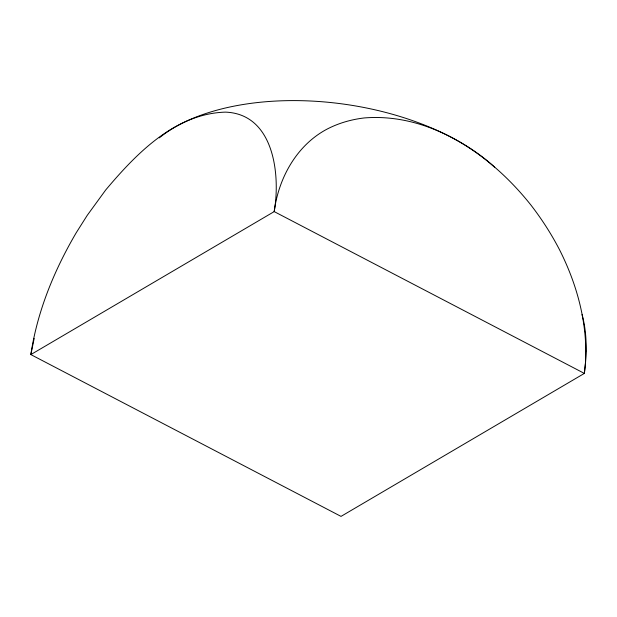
<?xml version="1.0" encoding="UTF-8"?>
<svg xmlns="http://www.w3.org/2000/svg" width="617" height="617" viewBox="0 0 617 617"><rect width="100%" height="100%" fill="white"/><g stroke="black" fill="none" stroke-linecap="round" stroke-linejoin="round"><path stroke-width="0.93" d="M34.166 338.455L30.85 354.582L341.016 516.39L584.361 373.408C586.944 353.88 587.261 333.697 582.062 314.554M159.302 137.876A198.466 105.468 7.9 0 1 494.68 167.284M585.818 351.065L585.479 362.426L584.361 373.408L274.203 211.6L30.85 354.582C37.275 311.361 54.211 270.285 76.223 232.756L87.259 215.318L105.715 189.959C136.226 153.741 175.004 113.582 225.521 112.124C274.041 114.045 280.604 174.835 274.203 211.6C278.537 177.819 297.032 144.463 328.082 128.591L328.73 128.274C339.751 122.806 351.713 119.451 363.922 117.986L364.616 117.916C430.712 112.811 490.8 154.79 530.396 204.404L530.975 205.137C541.464 218.688 550.78 233.118 558.755 248.281L559.233 249.183C575.26 280.689 585.556 315.534 585.818 351.065"/></g></svg>
